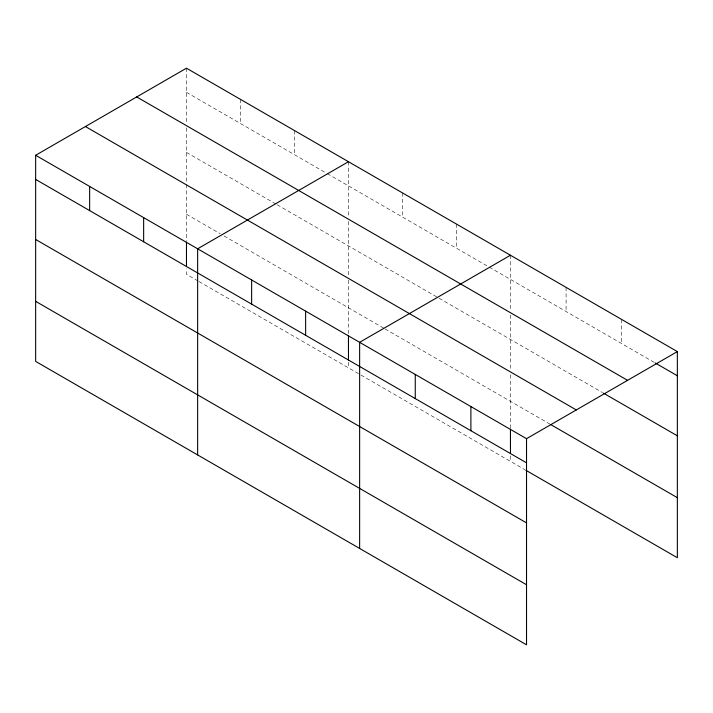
<?xml version="1.0" encoding="UTF-8"?>
<svg xmlns="http://www.w3.org/2000/svg" width="713" height="713" viewBox="0 0 713 713"><rect width="100%" height="100%" fill="white"/><g stroke="black" fill="none" stroke-linecap="round" stroke-linejoin="round"><path stroke-width="0.53" stroke-dasharray="3.56 2.67" d="M186.476 92.351L326.287 173.072M327.249 173.624L488.28 266.591M489.243 267.143L654.329 362.462M186.476 152.404L276.145 204.168M277.116 204.729L438.139 297.695M439.101 298.248L602.538 392.605M186.476 214.274L220.228 233.757M224.078 235.985L384.138 328.39M385.109 328.951L549.776 424.021M198.045 281.002L186.476 274.318L186.476 268.765M199.007 281.555L360.038 374.521M361.001 375.083L524.839 469.671M621.718 319.477L621.718 343.63M566.086 287.357L566.086 311.51M510.455 255.245L510.455 310.529M510.455 314.977L510.455 370.377M510.455 374.797L510.455 428.005M510.455 455.812L510.455 461.364M456.454 224.069L456.454 248.222M402.462 192.893L402.462 217.046M348.461 161.717L348.461 217.01M348.461 221.458L348.461 275.753M348.461 280.173L348.461 334.486M348.461 362.284L348.461 367.846M294.469 130.541L294.469 154.694M240.477 99.374L240.477 123.518M186.476 68.198L186.476 123.483M186.476 127.93L186.476 183.339M186.476 184.444L186.476 240.958"/><path stroke-width="1.07" d="M35.65 155.274L526.524 438.682L526.524 644.802L35.65 361.402L35.65 155.274L186.476 68.198L677.35 351.598L677.35 557.726L525.802 470.232M348.461 161.717L197.635 248.801L197.635 454.921M510.455 255.245L359.628 342.32L359.628 548.449M526.524 438.682L677.35 351.598M655.292 363.015L677.35 375.751M136.7 96.932L627.574 380.332M603.492 393.166L677.35 435.803M85.426 126.54L576.3 409.939M550.739 424.574L677.35 497.674M35.65 179.426L526.524 462.826M35.65 239.479L526.524 522.879M35.65 301.349L526.524 584.749M510.455 429.119L510.455 453.584M470.892 406.562L470.892 430.714M415.26 374.441L415.26 398.594M348.461 335.591L348.461 360.056M305.627 311.144L305.627 335.297M251.636 279.968L251.636 304.121M186.476 242.072L186.476 266.537M143.643 217.625L143.643 241.778M89.642 186.45L89.642 210.602"/></g></svg>
